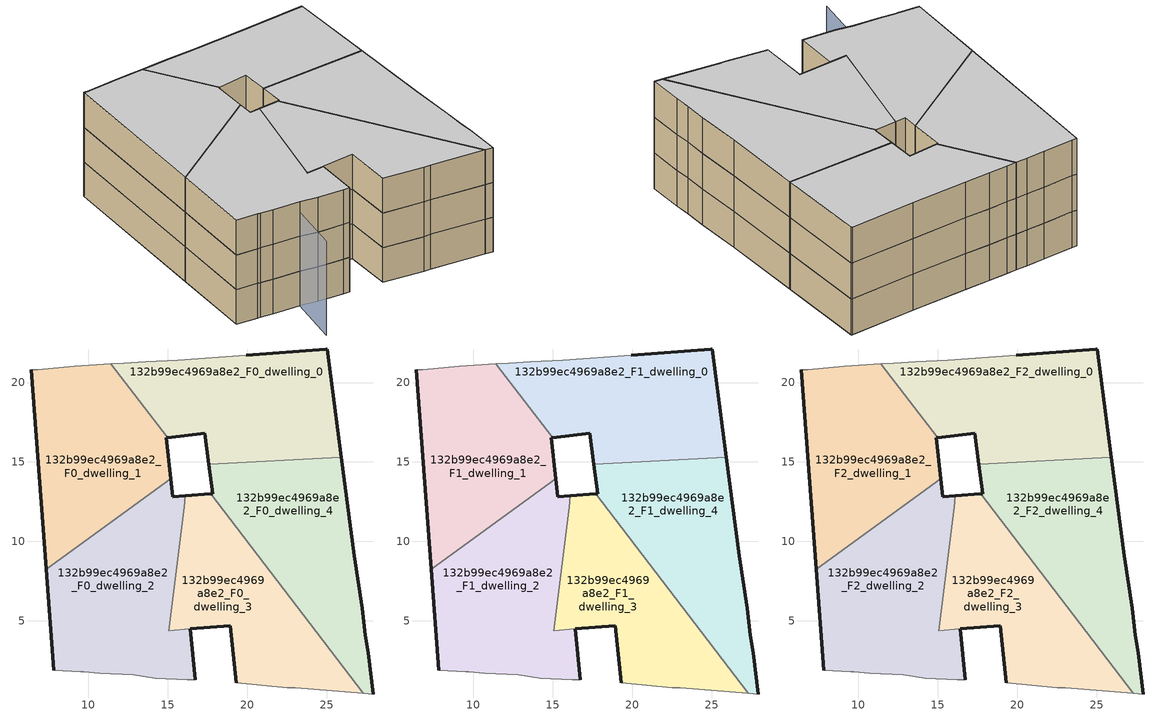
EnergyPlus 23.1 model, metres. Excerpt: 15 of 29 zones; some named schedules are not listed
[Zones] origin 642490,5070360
132b99ec4969a8e2_F0_dwelling_0
 floor ground (EU_floor_Construction): 25.91,15.31 25.02,22.11 24.93,22.11 19.92,21.71 15.62,21.41 13.62,21.31 12.21,21.21 11.42,21.17 15,16.52 17.32,16.81 17.57,14.84 z0
 wall outside (EU_wall_Construction): 19.92,21.71 24.93,22.11 25.02,22.11 25.91,15.31 / 17.57,14.84 17.32,16.81 15,16.52 z0:3
 wall adiabatic (EU_wall_Construction): 11.42,21.17 12.21,21.21 13.62,21.31 15.62,21.41 19.92,21.71 z0:3
 wall to 132b99ec4969a8e2_F0_dwelling_4 (EU_wall_Construction): 25.91,15.31 17.57,14.84 z0:3
 wall to 132b99ec4969a8e2_F0_dwelling_1 (EU_wall_Construction): 15,16.52 11.42,21.17 z0:3
132b99ec4969a8e2_F0_dwelling_1
 floor ground (EU_floor_Construction): 15.19,13.93 14.92,16.51 15,16.52 11.42,21.17 10.51,21.11 9.11,21.01 6.81,20.81 6.41,20.81 7.34,8.24 z0
 wall outside (EU_wall_Construction): 15,16.52 14.92,16.51 15.19,13.93 / 7.34,8.24 6.41,20.81 z0:3
 wall adiabatic (EU_wall_Construction): 6.41,20.81 6.81,20.81 9.11,21.01 10.51,21.11 11.42,21.17 z0:3
 wall to 132b99ec4969a8e2_F0_dwelling_2 (EU_wall_Construction): 15.19,13.93 7.34,8.24 z0:3
132b99ec4969a8e2_F0_dwelling_2
 floor ground (EU_floor_Construction): 16.71,1.3 16.41,4.5 15.05,4.39 16.11,12.87 15.31,12.81 15.19,13.93 7.34,8.24 7.81,1.9 9.51,1.8 9.71,1.8 10.71,1.7 12.81,1.6 14.21,1.4 16.21,1.3 z0
 wall outside (EU_wall_Construction): 7.81,1.9 7.34,8.24 / 15.19,13.93 15.31,12.81 16.11,12.87 / 16.41,4.5 16.71,1.3 z0:3
 wall adiabatic (EU_wall_Construction): 16.71,1.3 16.21,1.3 14.21,1.4 12.81,1.6 10.71,1.7 9.71,1.8 9.51,1.8 7.81,1.9 z0:3
 wall to 132b99ec4969a8e2_F0_dwelling_3 (EU_wall_Construction): 16.11,12.87 16.02,12.15 15.05,4.39 16.41,4.5 z0:3
132b99ec4969a8e2_F0_dwelling_3
 floor ground (EU_floor_Construction): 27.3,0.44 17.7,13 16.11,12.87 15.05,4.39 18.92,4.7 19.31,1.09 22.52,0.79 23.02,0.79 z0
 wall outside (EU_wall_Construction): 16.11,12.87 17.7,13 / 19.31,1.09 18.92,4.7 16.42,4.5 z0:3
 wall to 132b99ec4969a8e2_F0_dwelling_4 (EU_wall_Construction): 17.7,13 27.3,0.44 z0:3
 wall adiabatic (EU_wall_Construction): 27.3,0.44 23.02,0.79 22.52,0.79 19.31,1.09 z0:3
132b99ec4969a8e2_F0_dwelling_4
 floor ground (EU_floor_Construction): 27.92,0.39 27.62,3 27.42,4.1 27.22,5.8 26.72,9.1 25.91,15.31 17.57,14.84 17.82,13 17.7,13 27.3,0.44 z0
 wall outside (EU_wall_Construction): 17.7,13 17.82,13 17.57,14.84 / 25.91,15.31 26.72,9.1 27.22,5.8 27.42,4.1 27.62,3 27.92,0.39 z0:3
 wall adiabatic (EU_wall_Construction): 27.92,0.39 27.3,0.44 z0:3
132b99ec4969a8e2_F1_dwelling_0
 floor to 132b99ec4969a8e2_F0_dwelling_0 (EU_floor_Construction): 25.91,15.31 25.02,22.11 24.93,22.11 19.92,21.71 15.62,21.41 13.62,21.31 12.21,21.21 11.42,21.17 15,16.52 17.32,16.81 17.57,14.84 z3
 wall outside (EU_wall_Construction): 19.92,21.71 24.93,22.11 25.02,22.11 25.91,15.31 / 17.57,14.84 17.32,16.81 15,16.52 z3:6
 wall adiabatic (EU_wall_Construction): 11.42,21.17 12.21,21.21 13.62,21.31 15.62,21.41 19.92,21.71 z3:6
 wall to 132b99ec4969a8e2_F1_dwelling_4 (EU_wall_Construction): 25.91,15.31 17.57,14.84 z3:6
 wall to 132b99ec4969a8e2_F1_dwelling_1 (EU_wall_Construction): 15,16.52 11.42,21.17 z3:6
132b99ec4969a8e2_F1_dwelling_1
 floor to 132b99ec4969a8e2_F0_dwelling_1 (EU_floor_Construction): 15.19,13.93 14.92,16.51 15,16.52 11.42,21.17 10.51,21.11 9.11,21.01 6.81,20.81 6.41,20.81 7.34,8.24 z3
 wall outside (EU_wall_Construction): 15,16.52 14.92,16.51 15.19,13.93 / 7.34,8.24 6.41,20.81 z3:6
 wall adiabatic (EU_wall_Construction): 6.41,20.81 6.81,20.81 9.11,21.01 10.51,21.11 11.42,21.17 z3:6
 wall to 132b99ec4969a8e2_F1_dwelling_2 (EU_wall_Construction): 15.19,13.93 7.34,8.24 z3:6
132b99ec4969a8e2_F1_dwelling_2
 floor to 132b99ec4969a8e2_F0_dwelling_2 (EU_floor_Construction): 16.71,1.3 16.41,4.5 15.05,4.39 16.11,12.87 15.31,12.81 15.19,13.93 7.34,8.24 7.81,1.9 9.51,1.8 9.71,1.8 10.71,1.7 12.81,1.6 14.21,1.4 16.21,1.3 z3
 wall outside (EU_wall_Construction): 7.81,1.9 7.34,8.24 / 15.19,13.93 15.31,12.81 16.11,12.87 / 16.41,4.5 16.71,1.3 z3:6
 wall adiabatic (EU_wall_Construction): 16.71,1.3 16.21,1.3 14.21,1.4 12.81,1.6 10.71,1.7 9.71,1.8 9.51,1.8 7.81,1.9 z3:6
 wall to 132b99ec4969a8e2_F1_dwelling_3 (EU_wall_Construction): 16.11,12.87 16.02,12.15 15.05,4.39 16.41,4.5 z3:6
132b99ec4969a8e2_F1_dwelling_3
 floor to 132b99ec4969a8e2_F0_dwelling_3 (EU_floor_Construction): 27.3,0.44 17.7,13 16.11,12.87 15.05,4.39 18.92,4.7 19.31,1.09 22.52,0.79 23.02,0.79 z3
 wall outside (EU_wall_Construction): 16.11,12.87 17.7,13 / 19.31,1.09 18.92,4.7 16.42,4.5 z3:6
 wall to 132b99ec4969a8e2_F1_dwelling_4 (EU_wall_Construction): 17.7,13 27.3,0.44 z3:6
 wall adiabatic (EU_wall_Construction): 27.3,0.44 23.02,0.79 22.52,0.79 19.31,1.09 z3:6
132b99ec4969a8e2_F1_dwelling_4
 floor to 132b99ec4969a8e2_F0_dwelling_4 (EU_floor_Construction): 27.92,0.39 27.62,3 27.42,4.1 27.22,5.8 26.72,9.1 25.91,15.31 17.57,14.84 17.82,13 17.7,13 27.3,0.44 z3
 wall outside (EU_wall_Construction): 17.7,13 17.82,13 17.57,14.84 / 25.91,15.31 26.72,9.1 27.22,5.8 27.42,4.1 27.62,3 27.92,0.39 z3:6
 wall adiabatic (EU_wall_Construction): 27.92,0.39 27.3,0.44 z3:6
132b99ec4969a8e2_F2_dwelling_0
 floor to 132b99ec4969a8e2_F1_dwelling_0 (EU_floor_Construction): 25.91,15.31 25.02,22.11 24.93,22.11 19.92,21.71 15.62,21.41 13.62,21.31 12.21,21.21 11.42,21.17 15,16.52 17.32,16.81 17.57,14.84 z6
 wall outside (EU_wall_Construction): 19.92,21.71 24.93,22.11 25.02,22.11 25.91,15.31 / 17.57,14.84 17.32,16.81 15,16.52 z6:9
 wall adiabatic (EU_wall_Construction): 11.42,21.17 12.21,21.21 13.62,21.31 15.62,21.41 19.92,21.71 z6:9
 wall to 132b99ec4969a8e2_F2_dwelling_4 (EU_wall_Construction): 25.91,15.31 17.57,14.84 z6:9
 wall to 132b99ec4969a8e2_F2_dwelling_1 (EU_wall_Construction): 15,16.52 11.42,21.17 z6:9
 ceiling to 132b99ec4969a8e2_F3_dwelling_0 (EU_floor_Construction): 25.02,22.11 25.91,15.31 17.57,14.84 17.32,16.81 15,16.52 11.42,21.17 12.21,21.21 13.62,21.31 15.62,21.41 19.92,21.71 24.93,22.11 z9
132b99ec4969a8e2_F2_dwelling_1
 floor to 132b99ec4969a8e2_F1_dwelling_1 (EU_floor_Construction): 15.19,13.93 14.92,16.51 15,16.52 11.42,21.17 10.51,21.11 9.11,21.01 6.81,20.81 6.41,20.81 7.34,8.24 z6
 wall outside (EU_wall_Construction): 15,16.52 14.92,16.51 15.19,13.93 / 7.34,8.24 6.41,20.81 z6:9
 wall adiabatic (EU_wall_Construction): 6.41,20.81 6.81,20.81 9.11,21.01 10.51,21.11 11.42,21.17 z6:9
 wall to 132b99ec4969a8e2_F2_dwelling_2 (EU_wall_Construction): 15.19,13.93 7.34,8.24 z6:9
 ceiling to 132b99ec4969a8e2_F3_dwelling_1 (EU_floor_Construction): 11.42,21.17 15,16.52 14.92,16.51 15.19,13.93 7.34,8.24 6.41,20.81 6.81,20.81 9.11,21.01 10.51,21.11 z9
132b99ec4969a8e2_F2_dwelling_2
 floor to 132b99ec4969a8e2_F1_dwelling_2 (EU_floor_Construction): 16.71,1.3 16.41,4.5 15.05,4.39 16.11,12.87 15.31,12.81 15.19,13.93 7.34,8.24 7.81,1.9 9.51,1.8 9.71,1.8 10.71,1.7 12.81,1.6 14.21,1.4 16.21,1.3 z6
 wall outside (EU_wall_Construction): 7.81,1.9 7.34,8.24 / 15.19,13.93 15.31,12.81 16.11,12.87 / 16.41,4.5 16.71,1.3 z6:9
 wall adiabatic (EU_wall_Construction): 16.71,1.3 16.21,1.3 14.21,1.4 12.81,1.6 10.71,1.7 9.71,1.8 9.51,1.8 7.81,1.9 z6:9
 wall to 132b99ec4969a8e2_F2_dwelling_3 (EU_wall_Construction): 16.11,12.87 16.02,12.15 15.05,4.39 16.41,4.5 z6:9
 ceiling to 132b99ec4969a8e2_F3_dwelling_2 (EU_floor_Construction): 16.11,12.87 15.05,4.39 16.41,4.5 16.71,1.3 16.21,1.3 14.21,1.4 12.81,1.6 10.71,1.7 9.71,1.8 9.51,1.8 7.81,1.9 7.34,8.24 15.19,13.93 15.31,12.81 z9
132b99ec4969a8e2_F2_dwelling_3
 floor to 132b99ec4969a8e2_F1_dwelling_3 (EU_floor_Construction): 27.3,0.44 17.7,13 16.11,12.87 15.05,4.39 18.92,4.7 19.31,1.09 22.52,0.79 23.02,0.79 z6
 wall outside (EU_wall_Construction): 16.11,12.87 17.7,13 / 19.31,1.09 18.92,4.7 16.42,4.5 z6:9
 wall to 132b99ec4969a8e2_F2_dwelling_4 (EU_wall_Construction): 17.7,13 27.3,0.44 z6:9
 wall adiabatic (EU_wall_Construction): 27.3,0.44 23.02,0.79 22.52,0.79 19.31,1.09 z6:9
 ceiling to 132b99ec4969a8e2_F3_dwelling_3 (EU_floor_Construction): 17.7,13 27.3,0.44 23.02,0.79 22.52,0.79 19.31,1.09 18.92,4.7 15.05,4.39 16.11,12.87 z9
132b99ec4969a8e2_F2_dwelling_4
 floor to 132b99ec4969a8e2_F1_dwelling_4 (EU_floor_Construction): 27.92,0.39 27.62,3 27.42,4.1 27.22,5.8 26.72,9.1 25.91,15.31 17.57,14.84 17.82,13 17.7,13 27.3,0.44 z6
 wall outside (EU_wall_Construction): 17.7,13 17.82,13 17.57,14.84 / 25.91,15.31 26.72,9.1 27.22,5.8 27.42,4.1 27.62,3 27.92,0.39 z6:9
 wall adiabatic (EU_wall_Construction): 27.92,0.39 27.3,0.44 z6:9
 ceiling to 132b99ec4969a8e2_F3_dwelling_4 (EU_floor_Construction): 25.91,15.31 26.72,9.1 27.22,5.8 27.42,4.1 27.62,3 27.92,0.39 27.3,0.44 17.7,13 17.82,13 17.57,14.84 z9
shading: 12.85,2.29 12.61,-2.41 z0:8.1
[Building]
EU S2 Campaign: North Axis=0; Terrain=City; Solar Distribution=FullExterior
[Site:Location]
Lyon-Bron: Latitude=45.75; Longitude=5; Time Zone=1; Elevation=198
[SizingPeriod:WeatherFileDays]
AnnualSizingPeriod: Begin Month=1; Begin Day of Month=1; End Month=12; End Day of Month=31; Day of Week for Start Day=Monday; Use Weather File Daylight Saving Period=No; Use Weather File Rain and Snow Indicators=No
[MATERIAL]
EU_InternalMass_Material: Roughness=MediumRough; Thickness=0.1; Conductivity=1; Density=1800; Specific Heat=900; Thermal Absorptance=0.9; Solar Absorptance=0.7; Visible Absorptance=0.7
[MATERIAL:NOMASS] Roughness=MediumRough; Thermal Absorptance=0.9; Solar Absorptance=0.7; Visible Absorptance=0.7
Name | Thermal Resistance
EU_wall_NoMass | 0.776494
EU_floor_NoMass | 0.421597
[CONSTRUCTION]
EU_wall_Construction: EU_wall_NoMass
EU_floor_Construction: EU_floor_NoMass
EU_InternalMass_Construction: EU_InternalMass_Material
[ZONE] Type=1; Multiplier=1; Ceiling Height=autocalculate; Floor Area=autocalculate; Part of Total Floor Area=Yes
Name | Volume
132b99ec4969a8e2_F0_dwelling_0; 132b99ec4969a8e2_F1_dwelling_0; 132b99ec4969a8e2_F2_dwelling_0 | 224.459
132b99ec4969a8e2_F0_dwelling_1; 132b99ec4969a8e2_F1_dwelling_1; 132b99ec4969a8e2_F2_dwelling_1 | 224.477
132b99ec4969a8e2_F0_dwelling_2; 132b99ec4969a8e2_F1_dwelling_2; 132b99ec4969a8e2_F2_dwelling_2 | 240.469
132b99ec4969a8e2_F0_dwelling_3; 132b99ec4969a8e2_F1_dwelling_3; 132b99ec4969a8e2_F2_dwelling_3 | 208.46
132b99ec4969a8e2_F0_dwelling_4; 132b99ec4969a8e2_F1_dwelling_4; 132b99ec4969a8e2_F2_dwelling_4 | 224.462
[INTERNALMASS] Construction=EU_InternalMass_Construction
Name | Zone or ZoneList | Surface Area
132b99ec4969a8e2_F0_dwelling_0_EU_InternalMass | 132b99ec4969a8e2_F0_dwelling_0 | 74.8193
132b99ec4969a8e2_F0_dwelling_1_EU_InternalMass | 132b99ec4969a8e2_F0_dwelling_1 | 74.826
132b99ec4969a8e2_F0_dwelling_2_EU_InternalMass | 132b99ec4969a8e2_F0_dwelling_2 | 80.1559
132b99ec4969a8e2_F0_dwelling_3_EU_InternalMass | 132b99ec4969a8e2_F0_dwelling_3 | 69.4861
132b99ec4969a8e2_F0_dwelling_4_EU_InternalMass | 132b99ec4969a8e2_F0_dwelling_4 | 74.8211
132b99ec4969a8e2_F1_dwelling_0_EU_InternalMass | 132b99ec4969a8e2_F1_dwelling_0 | 74.8193
132b99ec4969a8e2_F1_dwelling_1_EU_InternalMass | 132b99ec4969a8e2_F1_dwelling_1 | 74.826
132b99ec4969a8e2_F1_dwelling_2_EU_InternalMass | 132b99ec4969a8e2_F1_dwelling_2 | 80.1559
132b99ec4969a8e2_F1_dwelling_3_EU_InternalMass | 132b99ec4969a8e2_F1_dwelling_3 | 69.4861
132b99ec4969a8e2_F1_dwelling_4_EU_InternalMass | 132b99ec4969a8e2_F1_dwelling_4 | 74.8211
132b99ec4969a8e2_F2_dwelling_0_EU_InternalMass | 132b99ec4969a8e2_F2_dwelling_0 | 74.8193
132b99ec4969a8e2_F2_dwelling_1_EU_InternalMass | 132b99ec4969a8e2_F2_dwelling_1 | 74.826
132b99ec4969a8e2_F2_dwelling_2_EU_InternalMass | 132b99ec4969a8e2_F2_dwelling_2 | 80.1559
132b99ec4969a8e2_F2_dwelling_3_EU_InternalMass | 132b99ec4969a8e2_F2_dwelling_3 | 69.4861
132b99ec4969a8e2_F2_dwelling_4_EU_InternalMass | 132b99ec4969a8e2_F2_dwelling_4 | 74.8211
[OTHEREQUIPMENT] Fuel Type=Electricity; Design Level Calculation Method=Watts/Area; Power per Zone Floor Area=1; Fraction Latent=0; Fraction Radiant=0; Fraction Lost=0; Carbon Dioxide Generation Rate=0; EndUse Subcategory=EU_Step8_InternalGains
Name | Zone or ZoneList or Space or SpaceList | Schedule
EU_Step8_InternalGain_132b99ec4969a8e2_F0_dwelling_0_f000 | 132b99ec4969a8e2_F0_dwelling_0 | EU_Step8_GainSchedule_132b99ec4969a8e2_F0_dwelling_0_f000
EU_Step8_InternalGain_132b99ec4969a8e2_F0_dwelling_1_f000 | 132b99ec4969a8e2_F0_dwelling_1 | EU_Step8_GainSchedule_132b99ec4969a8e2_F0_dwelling_1_f000
EU_Step8_InternalGain_132b99ec4969a8e2_F0_dwelling_2_f000 | 132b99ec4969a8e2_F0_dwelling_2 | EU_Step8_GainSchedule_132b99ec4969a8e2_F0_dwelling_2_f000
EU_Step8_InternalGain_132b99ec4969a8e2_F0_dwelling_3_f000 | 132b99ec4969a8e2_F0_dwelling_3 | EU_Step8_GainSchedule_132b99ec4969a8e2_F0_dwelling_3_f000
EU_Step8_InternalGain_132b99ec4969a8e2_F0_dwelling_4_f000 | 132b99ec4969a8e2_F0_dwelling_4 | EU_Step8_GainSchedule_132b99ec4969a8e2_F0_dwelling_4_f000
EU_Step8_InternalGain_132b99ec4969a8e2_F1_dwelling_0_f000 | 132b99ec4969a8e2_F1_dwelling_0 | EU_Step8_GainSchedule_132b99ec4969a8e2_F1_dwelling_0_f000
EU_Step8_InternalGain_132b99ec4969a8e2_F1_dwelling_1_f000 | 132b99ec4969a8e2_F1_dwelling_1 | EU_Step8_GainSchedule_132b99ec4969a8e2_F1_dwelling_1_f000
EU_Step8_InternalGain_132b99ec4969a8e2_F1_dwelling_2_f000 | 132b99ec4969a8e2_F1_dwelling_2 | EU_Step8_GainSchedule_132b99ec4969a8e2_F1_dwelling_2_f000
EU_Step8_InternalGain_132b99ec4969a8e2_F1_dwelling_3_f000 | 132b99ec4969a8e2_F1_dwelling_3 | EU_Step8_GainSchedule_132b99ec4969a8e2_F1_dwelling_3_f000
EU_Step8_InternalGain_132b99ec4969a8e2_F1_dwelling_4_f000 | 132b99ec4969a8e2_F1_dwelling_4 | EU_Step8_GainSchedule_132b99ec4969a8e2_F1_dwelling_4_f000
EU_Step8_InternalGain_132b99ec4969a8e2_F2_dwelling_0_f000 | 132b99ec4969a8e2_F2_dwelling_0 | EU_Step8_GainSchedule_132b99ec4969a8e2_F2_dwelling_0_f000
EU_Step8_InternalGain_132b99ec4969a8e2_F2_dwelling_1_f000 | 132b99ec4969a8e2_F2_dwelling_1 | EU_Step8_GainSchedule_132b99ec4969a8e2_F2_dwelling_1_f000
EU_Step8_InternalGain_132b99ec4969a8e2_F2_dwelling_2_f000 | 132b99ec4969a8e2_F2_dwelling_2 | EU_Step8_GainSchedule_132b99ec4969a8e2_F2_dwelling_2_f000
EU_Step8_InternalGain_132b99ec4969a8e2_F2_dwelling_3_f000 | 132b99ec4969a8e2_F2_dwelling_3 | EU_Step8_GainSchedule_132b99ec4969a8e2_F2_dwelling_3_f000
EU_Step8_InternalGain_132b99ec4969a8e2_F2_dwelling_4_f000 | 132b99ec4969a8e2_F2_dwelling_4 | EU_Step8_GainSchedule_132b99ec4969a8e2_F2_dwelling_4_f000
[ZONEVENTILATION:DESIGNFLOWRATE] Schedule=EU_AlwaysOn; Design Flow Rate Calculation Method=AirChanges/Hour; Air Changes per Hour=0.693814; Ventilation Type=Natural; Fan Pressure Rise=0; Fan Total Efficiency=1; Constant Term Coefficient=1; Temperature Term Coefficient=0; Velocity Term Coefficient=0; Velocity Squared Term Coefficient=0; Minimum Indoor Temperature=-100; Maximum Indoor Temperature=100; Delta Temperature=-100; Minimum Outdoor Temperature=-100; Maximum Outdoor Temperature=100; Maximum Wind Speed=40
Name | Zone or ZoneList or Space or SpaceList
EU_ConstantAir_132b99ec4969a8e2_F0_dwelling_0 | 132b99ec4969a8e2_F0_dwelling_0
EU_ConstantAir_132b99ec4969a8e2_F0_dwelling_1 | 132b99ec4969a8e2_F0_dwelling_1
EU_ConstantAir_132b99ec4969a8e2_F0_dwelling_2 | 132b99ec4969a8e2_F0_dwelling_2
EU_ConstantAir_132b99ec4969a8e2_F0_dwelling_3 | 132b99ec4969a8e2_F0_dwelling_3
EU_ConstantAir_132b99ec4969a8e2_F0_dwelling_4 | 132b99ec4969a8e2_F0_dwelling_4
EU_ConstantAir_132b99ec4969a8e2_F1_dwelling_0 | 132b99ec4969a8e2_F1_dwelling_0
EU_ConstantAir_132b99ec4969a8e2_F1_dwelling_1 | 132b99ec4969a8e2_F1_dwelling_1
EU_ConstantAir_132b99ec4969a8e2_F1_dwelling_2 | 132b99ec4969a8e2_F1_dwelling_2
EU_ConstantAir_132b99ec4969a8e2_F1_dwelling_3 | 132b99ec4969a8e2_F1_dwelling_3
EU_ConstantAir_132b99ec4969a8e2_F1_dwelling_4 | 132b99ec4969a8e2_F1_dwelling_4
EU_ConstantAir_132b99ec4969a8e2_F2_dwelling_0 | 132b99ec4969a8e2_F2_dwelling_0
EU_ConstantAir_132b99ec4969a8e2_F2_dwelling_1 | 132b99ec4969a8e2_F2_dwelling_1
EU_ConstantAir_132b99ec4969a8e2_F2_dwelling_2 | 132b99ec4969a8e2_F2_dwelling_2
EU_ConstantAir_132b99ec4969a8e2_F2_dwelling_3 | 132b99ec4969a8e2_F2_dwelling_3
EU_ConstantAir_132b99ec4969a8e2_F2_dwelling_4 | 132b99ec4969a8e2_F2_dwelling_4
[HVACTEMPLATE:THERMOSTAT] Constant Heating Setpoint=20; Constant Cooling Setpoint=50
EU_HeatOnly_132b99ec4969a8e2_F0_dwelling_0; EU_HeatOnly_132b99ec4969a8e2_F0_dwelling_1; EU_HeatOnly_132b99ec4969a8e2_F0_dwelling_2; EU_HeatOnly_132b99ec4969a8e2_F0_dwelling_3; EU_HeatOnly_132b99ec4969a8e2_F0_dwelling_4; EU_HeatOnly_132b99ec4969a8e2_F1_dwelling_0; EU_HeatOnly_132b99ec4969a8e2_F1_dwelling_1; EU_HeatOnly_132b99ec4969a8e2_F1_dwelling_2; EU_HeatOnly_132b99ec4969a8e2_F1_dwelling_3; EU_HeatOnly_132b99ec4969a8e2_F1_dwelling_4; EU_HeatOnly_132b99ec4969a8e2_F2_dwelling_0; EU_HeatOnly_132b99ec4969a8e2_F2_dwelling_1; EU_HeatOnly_132b99ec4969a8e2_F2_dwelling_2; EU_HeatOnly_132b99ec4969a8e2_F2_dwelling_3; EU_HeatOnly_132b99ec4969a8e2_F2_dwelling_4; EU_HeatOnly_132b99ec4969a8e2_F3_dwelling_0; EU_HeatOnly_132b99ec4969a8e2_F3_dwelling_1; EU_HeatOnly_132b99ec4969a8e2_F3_dwelling_2; EU_HeatOnly_132b99ec4969a8e2_F3_dwelling_3; EU_HeatOnly_132b99ec4969a8e2_F3_dwelling_4; EU_HeatOnly_132b99ec4969a8e2_F4_dwelling_0; EU_HeatOnly_132b99ec4969a8e2_F4_dwelling_1; EU_HeatOnly_132b99ec4969a8e2_F4_dwelling_2; EU_HeatOnly_132b99ec4969a8e2_F4_dwelling_3; EU_HeatOnly_132b99ec4969a8e2_F4_dwelling_4; EU_HeatOnly_132b99ec4969a8e2_F5_dwelling_0; EU_HeatOnly_132b99ec4969a8e2_F5_dwelling_1; EU_HeatOnly_132b99ec4969a8e2_F5_dwelling_2; EU_HeatOnly_132b99ec4969a8e2_F5_dwelling_3
[HVACTEMPLATE:ZONE:IDEALLOADSAIRSYSTEM] System Availability Schedule=EU_AlwaysOn; Maximum Heating Supply Air Temperature=50; Minimum Cooling Supply Air Temperature=13; Maximum Heating Supply Air Humidity Ratio=0.0156; Minimum Cooling Supply Air Humidity Ratio=0.0077; Heating Limit=NoLimit; Cooling Limit=NoLimit; Heating Availability Schedule=EU_AlwaysOn; Cooling Availability Schedule=EU_CoolingOff; Dehumidification Control Type=ConstantSensibleHeatRatio; Cooling Sensible Heat Ratio=0.7; Dehumidification Setpoint=60; Humidification Control Type=None; Humidification Setpoint=30; Outdoor Air Method=None; Outdoor Air Flow Rate per Person=0.00944; Outdoor Air Flow Rate per Zone Floor Area=0; Outdoor Air Flow Rate per Zone=0; Demand Controlled Ventilation Type=None; Outdoor Air Economizer Type=NoEconomizer; Heat Recovery Type=None; Sensible Heat Recovery Effectiveness=0.7; Latent Heat Recovery Effectiveness=0.65
Name | Template Thermostat
132b99ec4969a8e2_F0_dwelling_0 | EU_HeatOnly_132b99ec4969a8e2_F0_dwelling_0
132b99ec4969a8e2_F0_dwelling_1 | EU_HeatOnly_132b99ec4969a8e2_F0_dwelling_1
132b99ec4969a8e2_F0_dwelling_2 | EU_HeatOnly_132b99ec4969a8e2_F0_dwelling_2
